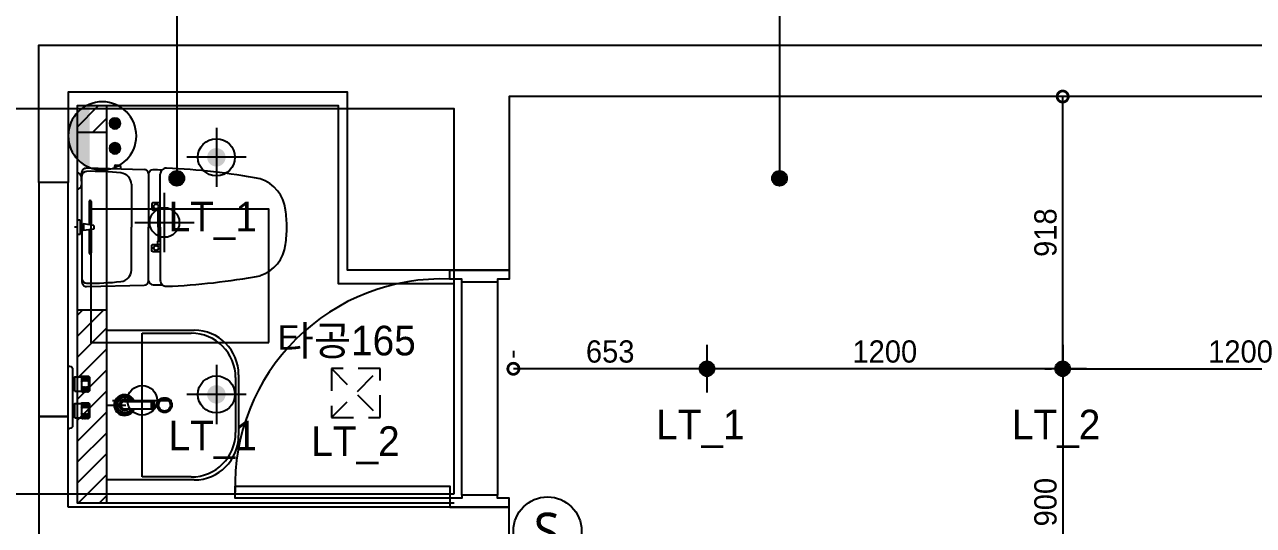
# Model space of a CAD drawing. Header units: inches. Extents: x 157163 to 245256, y -61743 to -20857.
# Drawn here: x 227082 to 231228, y -25586 to -23896 of the extents above; entities that cross this region are included whole.
import ezdxf
from ezdxf.enums import TextEntityAlignment as Align

# ---------------------------------------------------------------- set-up
doc = ezdxf.new("R2010")
doc.units = ezdxf.units.IN
doc.header["$LTSCALE"] = 50
doc.header["$MEASUREMENT"] = 0
doc.linetypes.add('HID', pattern=[2.5, 1.5, -1])
doc.linetypes.add('HIDDEN', pattern=[0.375, 0.25, -0.125])
for name, color, linetype in [('0-ELC TEXT', 7, 'Continuous'), ('03-WAL NEW', 3, 'Continuous'), ('04-WIN', 4, 'Continuous'), ('07-DIM WAL', 5, 'Continuous'), ('3.기호.계단선', 30, 'Continuous'), ('CO-BATH', 6, 'Continuous'), ('CO-DO-FR', 7, 'Continuous'), ('CO-DOOR', 8, 'Continuous'), ('F-WALL1', 2, 'Continuous'), ('fin', 5, 'Continuous'), ('HL', 6, 'HIDDEN'), ('RC-LIGHT', 7, 'Continuous'), ('설비', 140, 'Continuous'), ('욕실마감선', 4, 'Continuous')]:
    doc.layers.add(name, color=color, linetype=linetype)
doc.styles.add('스타일1', font='HY울릉도M.TTF')
doc.styles.add('코레일둥고', font='Korail_Round_Gothic_Medium.ttf')
doc.dimstyles.new('30', dxfattribs={"dimscale": 30, "dimtxt": 2.5, "dimasz": 2.5, "dimexe": 1.25, "dimexo": 2, "dimtad": 1, "dimdec": 0, "dimtxsty": '스타일1', "dimblk": 'DOTSMALL', "dimcen": 2.5, "dimclrd": 1, "dimclre": 1, "dimclrt": 7, "dimadec": 0, "dimazin": 0, "dimtfac": 1, "dimtdec": 0, "dimtix": 1, "dimtmove": 0, "dimatfit": 3, "dimldrblk": 'DOTSMALL', "dimfxl": 1.25, "dimarcsym": 0})
pattern_1 = [(225, (16527.097, -27650.146), (35.355339, -35.355339), [])]

# ---------------------------------------------------------------- blocks, each defined once
blk = doc.blocks.new('A$C004A4CAE')
at = {"layer": 'fin', "color": 6}
for p, q in [((36, 69), (36, 70)), ((84, 69), (36, 69)), ((51, 63), (36, 63)), ((51, 57), (36, 57)), ((51, 51), (36, 51)), ((36, 23), (36, 45)), ((84, 45), (36, 45)), ((82, 72), (38, 72)), ((84, 63), (69, 63)), ((84, 57), (69, 57)), ((84, 51), (69, 51)), ((84, 69), (84, 70)), ((84, 23), (84, 45)), ((126, 69), (126, 70)), ((174, 69), (126, 69)), ((141, 63), (126, 63)), ((141, 57), (126, 57)), ((141, 51), (126, 51)), ((174, 45), (126, 45)), ((126, 23), (126, 45)), ((172, 72), (128, 72)), ((174, 63), (159, 63)), ((174, 57), (159, 57)), ((174, 51), (159, 51)), ((174, 69), (174, 70)), ((174, 23), (174, 45)), ((0, 0), (0, 5)), ((200, 15), (10, 15)), ((82, 21), (38, 21)), ((43, 15), (43, 21)), ((77, 15), (77, 21)), ((172, 21), (128, 21)), ((133, 15), (133, 21)), ((167, 15), (167, 21)), ((210, 0), (210, 5))]:
    blk.add_line(p, q, dxfattribs=at)
for centre, radius, start, end in [((36, 66), 3, 90, 270), ((36, 60), 3, 90, 270), ((36, 54), 3, 90, 270), ((36, 48), 3, 90, 270), ((38, 70), 2, 90, 180), ((51, 66), 3, 90, 270), ((51, 60), 3, 90, 270), ((51, 54), 3, 90, 270), ((51, 48), 3, 90, 270), ((69, 66), 3, 270, 90), ((69, 60), 3, 270, 90), ((69, 54), 3, 270, 90), ((69, 48), 3, 270, 90), ((82, 70), 2, 0, 90), ((84, 66), 3, 270, 90), ((84, 60), 3, 270, 90), ((84, 54), 3, 270, 90), ((84, 48), 3, 270, 90), ((126, 66), 3, 90, 270), ((126, 60), 3, 90, 270), ((126, 54), 3, 90, 270), ((126, 48), 3, 90, 270), ((128, 70), 2, 90, 180), ((141, 66), 3, 90, 270), ((141, 60), 3, 90, 270), ((141, 54), 3, 90, 270), ((141, 48), 3, 90, 270), ((159, 66), 3, 270, 90), ((159, 60), 3, 270, 90), ((159, 54), 3, 270, 90), ((159, 48), 3, 270, 90), ((172, 70), 2, 0, 90), ((174, 66), 3, 270, 90), ((174, 60), 3, 270, 90), ((174, 54), 3, 270, 90), ((174, 48), 3, 270, 90), ((10, 5), 10, 90, 180), ((38, 23), 2, 180, 270), ((82, 23), 2, 270, 0), ((128, 23), 2, 180, 270), ((172, 23), 2, 270, 0), ((200, 5), 10, 0, 90)]:
    blk.add_arc(centre, radius, start, end, dxfattribs=at)
blk = doc.blocks.new('VUDAUSEH')
at = {"layer": '04-WIN'}
blk.add_lwpolyline([(205729.3, -24428.9), (205630.3, -24428.9), (205630.3, -25218.9), (205729.3, -25218.9)], close=True, dxfattribs=at)
at = {"layer": '3.기호.계단선'}
for p, q in [((206054.3, -24663.9), (206054.3, -24463.9)), ((205954.3, -24563.9), (206154.3, -24563.9)), ((205979.3, -25263.9), (205979.3, -25063.9)), ((205879.3, -25163.9), (206079.3, -25163.9))]:
    blk.add_line(p, q, dxfattribs=at)
for centre in [(206054.3, -24563.9), (205979.3, -25163.9)]:
    blk.add_circle(centre, 50, dxfattribs=at)
at = {"layer": 'CO-DO-FR'}
for points in [[(207017.3, -24724.9), (207217.3, -24724.9), (207217.3, -24754.9), (207177.3, -24754.9), (207177.3, -24764.9), (207057.3, -24764.9), (207057.3, -24754.9), (207017.3, -24754.9), (207017.3, -24724.9)], [(207017.3, -25523.9), (207217.3, -25523.9), (207217.3, -25493.9), (207177.3, -25493.9), (207177.3, -25483.9), (207057.3, -25483.9), (207057.3, -25493.9), (207017.3, -25493.9), (207017.3, -25523.9)]]:
    blk.add_lwpolyline(points, close=True, dxfattribs=at)
at = {"layer": 'CO-DOOR'}
for p, q in [((207057.3, -25483.9), (207057.3, -24764.9)), ((207177.3, -24764.9), (207177.3, -25483.9))]:
    blk.add_line(p, q, dxfattribs=at)
blk.add_lwpolyline([(206292.3, -25453.9), (207017.3, -25453.9), (207017.3, -25493.9), (206292.3, -25493.9)], close=True, dxfattribs=at)
blk.add_arc((206990.1, -25452.4), 698.1, 87.762, 181.7618, dxfattribs=at)
at = {"layer": 'F-WALL1'}
for p, q in [((205729.3, -25218.9), (205630.3, -25218.9)), ((205630.3, -25218.9), (205630.3, -25710.9)), ((205729.3, -25523.9), (205729.3, -25218.9)), ((207217.3, -25523.9), (205729.3, -25523.9)), ((207217.3, -25649.9), (207217.3, -25523.9))]:
    blk.add_line(p, q, dxfattribs=at)
blk.add_lwpolyline([(205729.3, -24428.9), (205630.3, -24428.9), (205630.3, -23965.9), (211137.3, -23965.9), (211137.3, -27229.9), (210937.3, -27229.9), (210937.3, -24138.9), (207217.3, -24138.9), (207217.3, -24724.9), (206671.3, -24724.9), (206671.3, -24123.9), (205729.3, -24123.9), (205729.3, -24428.9)], dxfattribs=at)
at = {"xscale": -1, "rotation": 269.9999999999999}
blk.add_blockref('A$C004A4CAE', (205729.3, -25258.9), dxfattribs=at)
blk = doc.blocks.new('cjswjdeh')
at = {"layer": '03-WAL NEW'}
h = blk.add_hatch(dxfattribs=at)
h.set_pattern_fill('_USER', color=256, scale=50, angle=225, pattern_type=0)
h.set_pattern_definition(pattern_1)
h.paths.add_polyline_path([(227359.3, -24259.9), (227359.3, -24169.9), (227259.3, -24169.9), (227259.3, -24259.9)])
h = blk.add_hatch(dxfattribs=at)
h.set_pattern_fill('_USER', color=256, scale=50, angle=225, pattern_type=0)
h.set_pattern_definition(pattern_1)
h.paths.add_polyline_path([(227359.3, -25134.5), (227359.3, -24882), (227359.3, -24859.9), (227259.3, -24859.9), (227259.3, -25509.9), (227359.3, -25509.9)])
at = {"color": 8}
for p, q in [((227259.3, -24579.9), (227250.6, -24579.9)), ((227259.3, -24555.9), (227259.3, -24603.9)), ((227359.3, -25179.9), (227424.3, -25179.9))]:
    blk.add_line(p, q, dxfattribs=at)
at = {"layer": '03-WAL NEW'}
for p, q in [((227359.3, -24259.9), (227259.3, -24259.9)), ((227359.3, -24859.9), (227259.3, -24859.9))]:
    blk.add_line(p, q, dxfattribs=at)
blk.add_lwpolyline([(227259.3, -25509.9), (227359.3, -25509.9), (227359.3, -24169.9), (227259.3, -24169.9), (227259.3, -25509.9)], dxfattribs=at)
at = {"layer": 'CO-BATH', "color": 8}
for p, q in [((227359.3, -24927.4), (227654.3, -24927.4)), ((227359.3, -25432.4), (227359.3, -24927.4)), ((227479.3, -24937.4), (227644.3, -24937.4)), ((227479.3, -25422.4), (227479.3, -24937.4)), ((227804.3, -25077.4), (227804.3, -25282.4)), ((227794.3, -25087.4), (227794.3, -25272.4)), ((227419.3, -25167.4), (227509.8, -25167.4)), ((227419.3, -25192.4), (227509.8, -25192.4)), ((227509.8, -25166.4), (227514.8, -25166.4)), ((227509.8, -25166.4), (227509.8, -25193.4)), ((227509.8, -25193.4), (227514.8, -25193.4)), ((227514.8, -25165.4), (227519.8, -25165.4)), ((227514.8, -25165.4), (227514.8, -25194.4)), ((227514.8, -25194.4), (227519.8, -25194.4)), ((227519.8, -25165.4), (227519.8, -25194.4)), ((227654.3, -25432.4), (227359.3, -25432.4)), ((227644.3, -25422.4), (227479.3, -25422.4))]:
    blk.add_line(p, q, dxfattribs=at)
for radius in [25, 20]:
    blk.add_circle((227554.3, -25179.9), radius, dxfattribs=at)
for centre, radius, start, end in [((227644.3, -25087.4), 150, 0, 90), ((227654.3, -25077.4), 150, 0, 90), ((227419.3, -25179.9), 35, 20.9249, 339.0752), ((227419.3, -25179.9), 30, 24.6243, 335.3757), ((227419.3, -25179.9), 25, 30, 330), ((227419.3, -25179.9), 18, 43.983, 316.0171), ((227419.3, -25179.9), 12.5, 90, 270), ((227644.3, -25272.4), 150, 270, 0), ((227654.3, -25282.4), 150, 270, 0)]:
    blk.add_arc(centre, radius, start, end, dxfattribs=at)
at = {"layer": 'fin', "color": 8}
for p, q in [((227274.3, -24424.2), (227274.3, -24411.7)), ((227275.8, -24571.9), (227275.8, -24407.3)), ((227500.8, -24399.5), (227500.8, -24579.9)), ((227540, -24579.9), (227540, -24400.6)), ((227274.3, -24424.2), (227274.3, -24436.6)), ((227442.9, -24434.7), (227442.9, -24579.9)), ((227442.9, -24725.1), (227442.9, -24579.9)), ((227500.8, -24760.2), (227500.8, -24579.9)), ((227540, -24579.9), (227540, -24759.2)), ((227275.8, -24587.9), (227275.8, -24752.5))]:
    blk.add_line(p, q, dxfattribs=at)
for points in [[(227275.8, -24407.3), (227275.8, -24394.9, -0.421209), (227291.1, -24379.9), (227486.1, -24384.5, -0.001659)], [(227500.8, -24399.5, -0.371724), (227515.5, -24385.1, -0.003515), (227546.4, -24386, -0.320541)], [(227275.8, -24752.5), (227275.8, -24764.9, 0.421209), (227291.1, -24779.9), (227486.1, -24775.2, 0.001659)], [(227500.8, -24760.2, 0.371724), (227515.5, -24774.6, 0.003515), (227546.4, -24773.8, 0.320541)]]:
    blk.add_lwpolyline(points, format="xyb", dxfattribs=at)
for centre, radius, start, end in [((227259.3, -24411.7), 15, 0, 90), ((227291.8, -24407.3), 16, 90.6884, 180), ((227303.6, -25391.2), 1000, 84.0563, 90.6884), ((227403, -24436.4), 40, 2.4871, 84.0563), ((227485.8, -24399.5), 15, 0, 88.6349), ((227560, -24400.6), 20, 87.6667, 180), ((227471, -26584.7), 2205.9, 79.3919, 87.6667), ((227837.7, -24535.7), 125.5, 6.5759, 71.7036), ((227259.3, -24436.6), 15, 270, 0), ((227560.8, -24579.9), 405.9, 0, 8.3007), ((227560.8, -24579.9), 405.9, 351.6993, 0), ((227837.7, -24624.1), 125.5, 288.2964, 353.4241), ((227403, -24723.4), 40, 275.9437, 357.5129), ((227471, -22575.1), 2205.9, 272.3333, 280.6081), ((227291.8, -24752.5), 16, 180, 269.3116), ((227303.6, -23768.6), 1000, 269.3116, 275.9437), ((227485.8, -24760.2), 15, 271.3651, 0), ((227560, -24759.2), 20, 180, 272.3333)]:
    blk.add_arc(centre, radius, start, end, dxfattribs=at)
at = {"layer": 'HL', "color": 8, "linetype": 'Continuous'}
for p, q in [((227385.7, -24374.9), (227385.7, -24382.1)), ((227389.7, -24370.9), (227401.8, -24370.9)), ((227405.8, -24374.9), (227405.8, -24382.6)), ((227300.3, -24493.4), (227300.3, -24571.4)), ((227307.3, -24493.4), (227307.3, -24572.4)), ((227533, -24579.9), (227533, -24533.6)), ((227269.3, -24555.9), (227259.3, -24555.9)), ((227269.3, -24555.9), (227269.3, -24603.9)), ((227274.1, -24572.9), (227269.3, -24567.5)), ((227281.1, -24568.6), (227274.1, -24572.9)), ((227274.1, -24572.9), (227274.1, -24586.8)), ((227315.5, -24573.9), (227281.1, -24568.6)), ((227281.1, -24568.6), (227281.1, -24591.2)), ((227315.5, -24573.9), (227315.5, -24585.9)), ((227533, -24579.9), (227533, -24626.2)), ((227269.3, -24603.9), (227259.3, -24603.9)), ((227274.1, -24586.8), (227269.3, -24592.3)), ((227281.1, -24591.2), (227274.1, -24586.8)), ((227315.5, -24585.9), (227281.1, -24591.2)), ((227300.3, -24588.4), (227300.3, -24666.4)), ((227307.3, -24587.4), (227307.3, -24666.4))]:
    blk.add_line(p, q, dxfattribs=at)
for points in [[(227540, -24497.3), (227515.8, -24497.3, 0.414214), (227511.8, -24501.3), (227511.8, -24517.8, 0.414214), (227515.8, -24521.8), (227531.4, -24521.8), (227540, -24521.8)], [(227531.4, -24521.8), (227531.4, -24531.6, 0.414214), (227533.4, -24533.6), (227540, -24533.6)], [(227540, -24662.5), (227515.8, -24662.5, -0.414214), (227511.8, -24658.5), (227511.8, -24642, -0.414214), (227515.8, -24638), (227531.4, -24638), (227540, -24638)], [(227531.4, -24638), (227531.4, -24628.2, -0.414214), (227533.4, -24626.2), (227540, -24626.2)]]:
    blk.add_lwpolyline(points, format="xyb", dxfattribs=at)
for centre in [(227525.8, -24509.9), (227525.8, -24649.9)]:
    blk.add_circle(centre, 8, dxfattribs=at)
for centre, radius, start, end in [((227389.7, -24374.9), 4, 90, 180), ((227401.8, -24374.9), 4, 0, 90), ((227303.8, -24493.4), 3.5, 0, 180), ((227303.8, -24666.4), 3.5, 180, 0)]:
    blk.add_arc(centre, radius, start, end, dxfattribs=at)
at = {"layer": '욕실마감선', "color": 8}
blk.add_lwpolyline([(228531.3, -24770.9), (228141.3, -24770.9), (228141.3, -24169.9), (227259.3, -24169.9), (227259.3, -25509.9), (228531.3, -25509.9)], dxfattribs=at)
blk.add_blockref('VUDAUSEH', (21500, 0))
blk = doc.blocks.new('1')
at = {"linetype": 'Continuous'}
h = blk.add_hatch(color=4, dxfattribs=at)
h.dxf.hatch_style = 1
edge = h.paths.add_edge_path()
edge.add_arc((11539653.5, -14273503.8), 37.5, 0, 360)
at = {"color": 1, "linetype": 'Continuous'}
for p, q in [((11539653.5, -14273637.1), (11539653.5, -14273370.5)), ((11539520.2, -14273503.8), (11539786.8, -14273503.8))]:
    blk.add_line(p, q, dxfattribs=at)
at = {"color": 4, "linetype": 'Continuous'}
for radius in [41.5, 37.5]:
    blk.add_circle((11539653.5, -14273503.8), radius, dxfattribs=at)
blk = doc.blocks.new('_DOTSMALL')
at = {"color": 0, "linetype": 'ByBlock', "const_width": 0.5}
blk.add_lwpolyline([(-0.0625, 0, 1), (0.0625, 0, 1)], format="xyb", close=True, dxfattribs=at)
blk = doc.blocks.new('*D119')
at = {"layer": '07-DIM WAL', "color": 1, "lineweight": -2, "transparency": 16777216}
for p, q in [((230584.3, -24997.4), (230584.3, -25019.9)), ((230584.3, -25057.4), (231784.3, -25057.4)), ((231784.3, -25117.4), (231784.3, -25094.9))]:
    blk.add_line(p, q, dxfattribs=at)
at = {"layer": 'Defpoints', "color": 0, "transparency": 16777216}
for p in [(230584.3, -25057.4), (231784.3, -25057.4), (231784.3, -25057.4)]:
    blk.add_point(p, dxfattribs=at)
at = {"layer": '07-DIM WAL', "color": 1, "lineweight": -2, "transparency": 16777216, "xscale": 75, "yscale": 75, "zscale": 75, "rotation": 180}
blk.add_blockref('_DOTSMALL', (230584.3, -25057.4), dxfattribs=at)
at = {"layer": '07-DIM WAL', "color": 1, "lineweight": -2, "transparency": 16777216, "xscale": 75, "yscale": 75, "zscale": 75}
blk.add_blockref('_DOTSMALL', (231784.3, -25057.4), dxfattribs=at)
at = {"layer": '07-DIM WAL', "color": 7, "transparency": 16777216, "insert": (231184.3, -24999.6), "char_height": 75, "attachment_point": 5, "style": '스타일1'}
blk.add_mtext('1200', dxfattribs=at)
blk = doc.blocks.new('*D121')
at = {"layer": '07-DIM WAL', "color": 1, "lineweight": -2, "transparency": 16777216}
for p, q in [((230524.3, -25057.4), (230546.8, -25057.4)), ((230584.3, -25057.4), (230584.3, -25957.4)), ((230524.3, -25957.4), (230546.8, -25957.4))]:
    blk.add_line(p, q, dxfattribs=at)
at = {"layer": 'Defpoints', "color": 0, "transparency": 16777216}
for p in [(230584.3, -25057.4), (230584.3, -25957.4), (230584.3, -25957.4)]:
    blk.add_point(p, dxfattribs=at)
at = {"layer": '07-DIM WAL', "color": 1, "lineweight": -2, "transparency": 16777216, "xscale": 75, "yscale": 75, "zscale": 75}
for p, rotation in [((230584.3, -25057.4), 90), ((230584.3, -25957.4), 270)]:
    blk.add_blockref('_DOTSMALL', p, dxfattribs=dict(at, rotation=rotation))
at = {"layer": '07-DIM WAL', "color": 7, "transparency": 16777216, "insert": (230526.6, -25507.4), "char_height": 75, "attachment_point": 5, "rotation": 90, "style": '스타일1'}
blk.add_mtext('900', dxfattribs=at)
blk = doc.blocks.new('*D126')
at = {"layer": '07-DIM WAL', "color": 1, "lineweight": -2, "transparency": 16777216}
for p, q in [((229384.3, -24997.4), (229384.3, -25019.9)), ((230584.3, -24997.4), (230584.3, -25019.9)), ((230584.3, -25057.4), (229384.3, -25057.4))]:
    blk.add_line(p, q, dxfattribs=at)
at = {"layer": 'Defpoints', "color": 0, "transparency": 16777216}
for p in [(229384.3, -25057.4), (229384.3, -25057.4), (230584.3, -25057.4)]:
    blk.add_point(p, dxfattribs=at)
at = {"layer": '07-DIM WAL', "color": 1, "lineweight": -2, "transparency": 16777216, "xscale": 75, "yscale": 75, "zscale": 75, "rotation": 180}
blk.add_blockref('_DOTSMALL', (229384.3, -25057.4), dxfattribs=at)
at = {"layer": '07-DIM WAL', "color": 1, "lineweight": -2, "transparency": 16777216, "xscale": 75, "yscale": 75, "zscale": 75}
blk.add_blockref('_DOTSMALL', (230584.3, -25057.4), dxfattribs=at)
at = {"layer": '07-DIM WAL', "color": 7, "transparency": 16777216, "insert": (229984.3, -24999.6), "char_height": 75, "attachment_point": 5, "style": '스타일1'}
blk.add_mtext('1200', dxfattribs=at)
blk = doc.blocks.new('*D127')
at = {"layer": '07-DIM WAL', "color": 1, "lineweight": -2, "transparency": 16777216}
for p, q in [((228731.3, -24997.4), (228731.3, -25019.9)), ((229384.3, -24997.4), (229384.3, -25019.9)), ((229384.3, -25057.4), (228731.3, -25057.4))]:
    blk.add_line(p, q, dxfattribs=at)
at = {"layer": 'Defpoints', "color": 0, "transparency": 16777216}
for p in [(228731.3, -25057.4), (228731.3, -25057.4), (229384.3, -25057.4)]:
    blk.add_point(p, dxfattribs=at)
at = {"layer": '07-DIM WAL', "color": 1, "lineweight": -2, "transparency": 16777216, "xscale": 75, "yscale": 75, "zscale": 75, "rotation": 180}
blk.add_blockref('_DOTSMALL', (228731.3, -25057.4), dxfattribs=at)
at = {"layer": '07-DIM WAL', "color": 1, "lineweight": -2, "transparency": 16777216, "xscale": 75, "yscale": 75, "zscale": 75}
blk.add_blockref('_DOTSMALL', (229384.3, -25057.4), dxfattribs=at)
at = {"layer": '07-DIM WAL', "color": 7, "transparency": 16777216, "insert": (229057.8, -24999.6), "char_height": 75, "attachment_point": 5, "style": '스타일1'}
blk.add_mtext('653', dxfattribs=at)
blk = doc.blocks.new('hallogen')
h = blk.add_hatch(color=256)
h.dxf.hatch_style = 1
edge = h.paths.add_edge_path()
edge.add_arc((48591.7, 60854.3), 31.2, 0, 360, ccw=False)
at = {"color": 1, "linetype": 'Continuous'}
for p, q in [((48591.7, 60954.3), (48591.7, 60754.3)), ((48691.7, 60854.3), (48491.7, 60854.3))]:
    blk.add_line(p, q, dxfattribs=at)
at = {"color": 4, "linetype": 'Continuous'}
blk.add_circle((48591.7, 60854.3), 62.5, dxfattribs=at)
blk = doc.blocks.new('*D168')
at = {"layer": '07-DIM WAL', "color": 1, "lineweight": -2, "transparency": 16777216}
for p, q in [((230584.3, -25057.4), (230584.3, -24138.9)), ((230644.3, -24138.9), (230621.8, -24138.9)), ((230644.3, -25057.4), (230621.8, -25057.4))]:
    blk.add_line(p, q, dxfattribs=at)
at = {"layer": 'Defpoints', "color": 0, "transparency": 16777216}
for p in [(230584.3, -24138.9), (230584.3, -24138.9), (230584.3, -25057.4)]:
    blk.add_point(p, dxfattribs=at)
at = {"layer": '07-DIM WAL', "color": 1, "lineweight": -2, "transparency": 16777216, "xscale": 75, "yscale": 75, "zscale": 75}
for p, rotation in [((230584.3, -24138.9), 90), ((230584.3, -25057.4), 270)]:
    blk.add_blockref('_DOTSMALL', p, dxfattribs=dict(at, rotation=rotation))
at = {"layer": '07-DIM WAL', "color": 7, "transparency": 16777216, "insert": (230526.6, -24598.1), "char_height": 75, "attachment_point": 5, "rotation": 90, "style": '스타일1'}
blk.add_mtext('918', dxfattribs=at)
blk = doc.blocks.new('SW')
at = {"layer": '설비', "color": 140}
blk.add_circle((11533254.1, -14277699.4), 184, dxfattribs=at)
at = {"layer": '설비', "color": 140, "insert": (11533320, -14277600.8), "char_height": 197.143, "width": 314.327, "attachment_point": 3, "style": '코레일둥고'}
blk.add_mtext('{\\fMalgun Gothic|b0|i0|c129|p50;S}', dxfattribs=at)
blk = doc.blocks.new('egoo')
at = {"layer": '설비'}
h = blk.add_hatch(color=140, dxfattribs=at)
edge = h.paths.add_edge_path()
edge.add_arc((1015645.3, 443433.7), 22.3, 0, 360)
h = blk.add_hatch(color=140, dxfattribs=at)
edge = h.paths.add_edge_path()
edge.add_arc((1015747.7, 443433.7), 22.3, 0, 360)
h = blk.add_hatch(color=140, dxfattribs=at)
edge = h.paths.add_edge_path()
edge.add_line((1015826.3, 443329.1), (1015566.6, 443329.1))
edge.add_ellipse((1015696.5, 443381.5), major_axis=(99, 99), ratio=1, start_angle=156.9578, end_angle=293.0422)
at = {"layer": '설비', "color": 140}
for centre, radius in [((1015696.5, 443381.5), 140), ((1015645.3, 443433.7), 22.3), ((1015747.7, 443433.7), 22.3)]:
    blk.add_circle(centre, radius, dxfattribs=at)

msp = doc.modelspace()

# ---------------------------------------------------------------- hatches: boundary and pattern name
at = {"layer": '0-ELC TEXT'}
h = msp.add_hatch(color=256, dxfattribs=at)
h.dxf.hatch_style = 1
edge = h.paths.add_edge_path()
edge.add_arc((227595.8, -24414.9), 25, 90, 450)
h = msp.add_hatch(color=256, dxfattribs=at)
h.dxf.hatch_style = 1
edge = h.paths.add_edge_path()
edge.add_arc((227595.8, -24414.9), 25, 90, 450)
h = msp.add_hatch(color=256, dxfattribs=at)
h.dxf.hatch_style = 1
edge = h.paths.add_edge_path()
edge.add_arc((229629.1, -24414.9), 25, 90, 450)
h = msp.add_hatch(color=256, dxfattribs=at)
h.dxf.hatch_style = 1
edge = h.paths.add_edge_path()
edge.add_arc((229629.1, -24414.9), 25, 90, 450)

# ---------------------------------------------------------------- linework, layer by layer
for p, q in [((227595.8, -23457), (227595.8, -24414.9)), ((229629.1, -23457), (229629.1, -24414.9))]:
    msp.add_line(p, q, dxfattribs=at)
for centre in [(227595.8, -24414.9), (227595.8, -24414.9), (229629.1, -24414.9), (229629.1, -24414.9)]:
    msp.add_circle(centre, 25, dxfattribs=at)
at = {"layer": '3.기호.계단선', "linetype": 'HID'}
for p, q in [((228117.2, -25222), (228282.2, -25057)), ((228117.2, -25057), (228282.2, -25222))]:
    msp.add_line(p, q, dxfattribs=at)
msp.add_lwpolyline([(228117.2, -25222), (228282.2, -25222), (228282.2, -25057), (228117.2, -25057)], close=True, dxfattribs=at)
at = {"layer": 'RC-LIGHT', "color": 8}
for points in [[(228531.3, -25479.9), (228531.3, -24179.9), (226681.3, -24179.9), (226681.3, -25479.9)], [(227906.3, -24968.9), (227906.3, -24518.9), (227306.3, -24518.9), (227306.3, -24968.9)]]:
    msp.add_lwpolyline(points, close=True, dxfattribs=at)

# ---------------------------------------------------------------- block references
msp.add_blockref('cjswjdeh', (0, 0))
at = {"layer": 'RC-LIGHT'}
for p in [(179137.6, -85198.2), (179137.6, -85998.2)]:
    msp.add_blockref('hallogen', p, dxfattribs=at)
at = {"layer": 'RC-LIGHT', "xscale": 0.6024096385271789, "yscale": 0.6024096385271789, "zscale": 0.6024096385271789, "rotation": 180.0000000000001}
for p in [(7180982.8, -8623553.6), (7182182.8, -8623553.6)]:
    msp.add_blockref('1', p, dxfattribs=at)
at = {"layer": '설비', "color": 140, "xscale": -0.8214285869294655, "yscale": 0.8214285869294655, "zscale": 0.8214285869294655, "rotation": 270}
msp.add_blockref('egoo', (-136861.9, -858593.8), dxfattribs=at)
at = {"layer": '설비', "color": 140, "xscale": 0.625, "yscale": 0.625, "zscale": 0.625}
msp.add_blockref('SW', (-6979437.4, 8897957.3), dxfattribs=at)

# ---------------------------------------------------------------- texts
at = {"layer": '설비', "color": 30, "style": '코레일둥고'}
for s, p in [('LT_1', (227568, -24594)), ('LT_1', (229213, -25295.6)), ('LT_2', (230413, -25295.6)), ('LT_1', (227568, -25332.7)), ('LT_2', (228049.4, -25351.4))]:
    msp.add_text(s, height=100, dxfattribs=at).set_placement(p)
msp.add_text('타공165', height=100, dxfattribs=at).set_placement((227932.7, -24912.2), align=Align.TOP_LEFT)

# ---------------------------------------------------------------- dimensions: what is measured, and where the dimension line sits
at = {"layer": '07-DIM WAL'}
for base, p1, p2, picture, middle in [((230584.3499385, -24138.8886064), (230584.3499385, -25057.3886064), (230584.3499385, -24138.8886064), '*D168', (230526.6019359, -24598.1386064)), ((230584.3, -25957.4), (230584.3, -25057.4), (230584.3, -25957.4), '*D121', (230526.6, -25507.4))]:
    dim = msp.add_linear_dim(base=base, p1=p1, p2=p2, angle=90, dimstyle='30', dxfattribs=at)
    dim.commit()
    dim.dimension.update_dxf_attribs({"geometry": picture, "text_midpoint": middle})
for base, p1, p2, picture, middle in [((228731.3, -25057.4), (229384.3, -25057.4), (228731.3, -25057.4), '*D127', (229057.8, -24999.6)), ((229384.3, -25057.4), (230584.3, -25057.4), (229384.3, -25057.4), '*D126', (229984.3, -24999.6)), ((231784.3, -25057.4), (230584.3, -25057.4), (231784.3, -25057.4), '*D119', (231184.3, -24999.6))]:
    dim = msp.add_linear_dim(base=base, p1=p1, p2=p2, dimstyle='30', dxfattribs=at)
    dim.commit()
    dim.dimension.update_dxf_attribs({"geometry": picture, "text_midpoint": middle})

doc.saveas('drawing.dxf')
